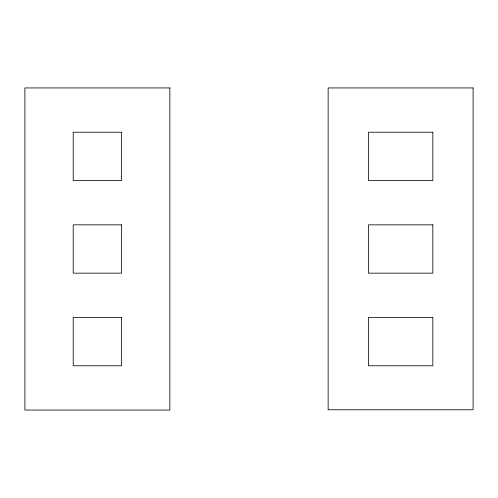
<?xml version="1.0" encoding="UTF-8"?>
<svg xmlns="http://www.w3.org/2000/svg" width="498" height="498" viewBox="0 0 498 498"><rect width="100%" height="100%" fill="white"/><g stroke="black" fill="none" stroke-linecap="round" stroke-linejoin="round"><path stroke-width="0.75" d="M169.855 87.941L24.9 87.941L24.9 410.059L169.855 410.059L169.855 87.941M473.1 87.941L328.145 87.941L328.145 409.786L473.1 409.786L473.1 87.941M121.537 132.231L73.218 132.231L73.218 180.55L121.537 180.55L121.537 132.231M432.837 132.231L368.408 132.231L368.408 180.55L432.837 180.55L432.837 132.231M121.537 224.841L73.218 224.841L73.218 273.159L121.537 273.159L121.537 224.841M432.837 224.841L368.408 224.841L368.408 273.159L432.837 273.159L432.837 224.841M121.537 317.45L73.218 317.45L73.218 365.769L121.537 365.769L121.537 317.45M432.837 317.45L368.408 317.45L368.408 365.769L432.837 365.769L432.837 317.45"/></g></svg>
